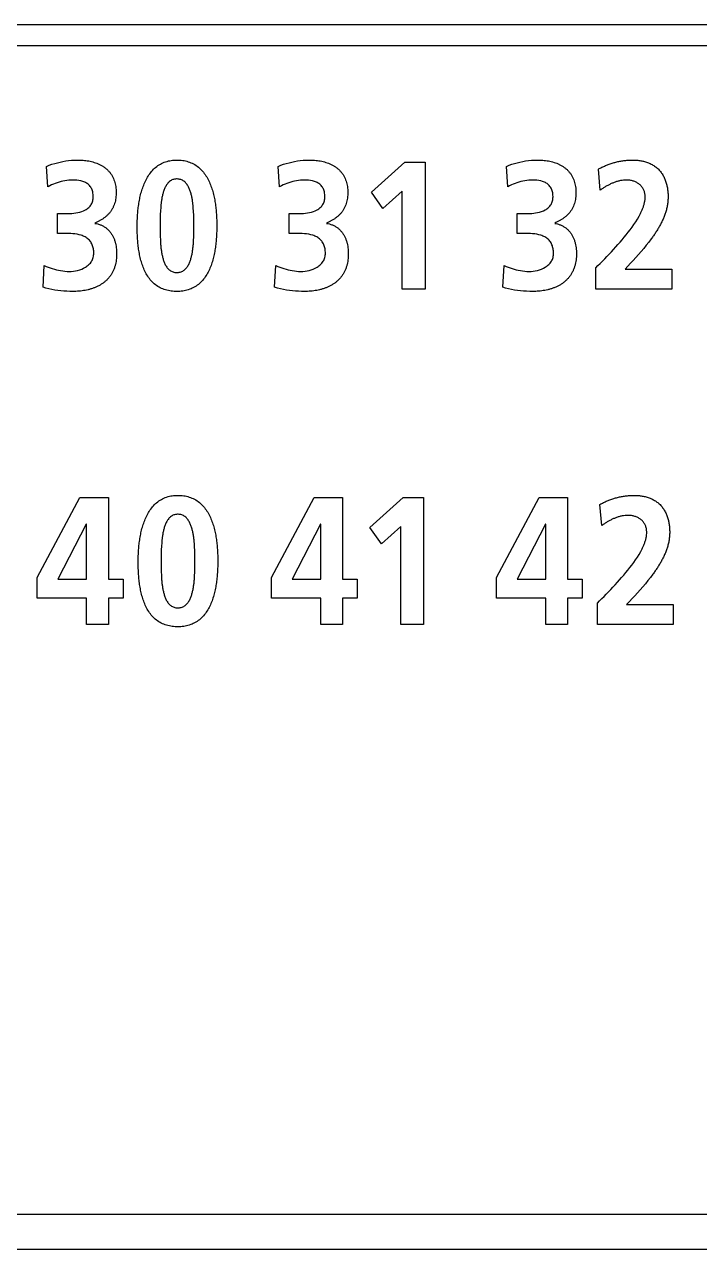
# Model space of a CAD drawing. Extents: x 147 to 432, y 261 to 358.
# Drawn here: x 286.15 to 295.72, y 284.78 to 302.13 of the extents above; entities that cross this region are included whole.
import ezdxf

# ---------------------------------------------------------------- set-up
doc = ezdxf.new("R2010")
doc.units = 0
doc.header["$MEASUREMENT"] = 0
doc.layers.get('0').update_dxf_attribs({"linetype": 'CONTINUOUS'})

msp = doc.modelspace()

# ---------------------------------------------------------------- linework, layer by layer
at = {"color": 7, "linetype": 'Continuous'}
for p, q in [((257.50511, 302.1266), (311.80602, 302.1266)), ((311.80602, 301.82653), (257.50511, 301.82653)), ((291.06551, 299.75327), (291.53886, 300.17616)), ((291.53886, 300.17616), (291.82653, 300.17616)), ((291.82653, 300.17616), (291.82653, 298.37644)), ((286.48077, 299.82803), (286.46217, 300.1169)), ((289.76361, 299.82803), (289.745, 300.1169)), ((292.99683, 299.82803), (292.97822, 300.1169)), ((294.307, 299.77911), (294.2815, 300.07814)), ((291.22812, 299.51866), (291.06551, 299.75327)), ((291.50166, 299.76619), (291.22812, 299.51866)), ((291.50166, 298.37644), (291.50166, 299.76619)), ((286.61548, 299.16536), (286.61548, 299.44907)), ((286.61548, 299.44907), (286.76396, 299.44907)), ((289.89831, 299.16536), (289.89831, 299.44907)), ((289.89831, 299.44907), (290.04679, 299.44907)), ((293.13119, 299.16536), (293.13119, 299.44907)), ((293.13119, 299.44907), (293.27967, 299.44907)), ((286.77326, 299.16536), (286.61548, 299.16536)), ((290.05609, 299.16536), (289.89831, 299.16536)), ((293.28897, 299.16536), (293.13119, 299.16536)), ((286.41118, 298.40486), (286.42979, 298.71165)), ((289.69402, 298.40486), (289.71262, 298.71165)), ((292.92724, 298.40486), (292.94584, 298.71165)), ((294.24464, 298.37644), (294.24464, 298.67806)), ((294.65978, 298.66014), (295.32089, 298.66014)), ((295.32089, 298.66014), (295.32089, 298.37644)), ((291.82653, 298.37644), (291.50166, 298.37644)), ((295.32089, 298.37644), (294.24464, 298.37644)), ((286.32953, 294.29262), (286.93518, 295.42709)), ((286.93518, 295.42709), (287.33895, 295.42709)), ((287.33895, 295.42709), (287.33895, 294.26937)), ((289.6482, 294.29262), (290.25384, 295.42709)), ((290.25384, 295.42709), (290.65761, 295.42709)), ((290.65761, 295.42709), (290.65761, 294.26937)), ((291.04415, 295.00421), (291.5175, 295.42709)), ((291.5175, 295.42709), (291.80517, 295.42709)), ((291.80517, 295.42709), (291.80517, 293.62737)), ((292.83698, 294.29262), (293.44262, 295.42709)), ((293.44262, 295.42709), (293.84639, 295.42709)), ((293.84639, 295.42709), (293.84639, 294.26937)), ((294.33008, 295.03004), (294.30424, 295.32908)), ((287.02338, 295.05071), (286.62202, 294.26937)), ((287.02786, 295.05071), (287.02338, 295.05071)), ((287.02786, 294.26937), (287.02786, 295.05071)), ((290.34204, 295.05071), (289.94068, 294.26937)), ((290.34652, 295.05071), (290.34204, 295.05071)), ((290.34652, 294.26937), (290.34652, 295.05071)), ((291.20641, 294.76959), (291.04415, 295.00421)), ((291.4803, 295.01712), (291.20641, 294.76959)), ((291.4803, 293.62737), (291.4803, 295.01712)), ((293.53082, 295.05071), (293.12946, 294.26937)), ((293.53564, 295.05071), (293.53082, 295.05071)), ((293.53564, 294.26937), (293.53564, 295.05071)), ((286.32953, 294.00117), (286.32953, 294.29262)), ((286.62202, 294.26937), (287.02786, 294.26937)), ((287.33895, 294.26937), (287.54531, 294.26937)), ((287.54531, 294.26937), (287.54531, 294.00117)), ((289.6482, 294.00117), (289.6482, 294.29262)), ((289.94068, 294.26937), (290.34652, 294.26937)), ((290.65761, 294.26937), (290.86397, 294.26937)), ((290.86397, 294.26937), (290.86397, 294.00117)), ((292.83698, 294.00117), (292.83698, 294.29262)), ((293.12946, 294.26937), (293.53564, 294.26937)), ((293.84639, 294.26937), (294.05275, 294.26937)), ((294.05275, 294.26937), (294.05275, 294.00117)), ((287.02786, 294.00117), (286.32953, 294.00117)), ((287.02786, 293.62737), (287.02786, 294.00117)), ((287.54531, 294.00117), (287.33895, 294.00117)), ((287.33895, 294.00117), (287.33895, 293.62737)), ((290.34652, 294.00117), (289.6482, 294.00117)), ((290.34652, 293.62737), (290.34652, 294.00117)), ((290.65761, 294.00117), (290.65761, 293.62737)), ((290.86397, 294.00117), (290.65761, 294.00117)), ((293.53564, 294.00117), (292.83698, 294.00117)), ((293.53564, 293.62737), (293.53564, 294.00117)), ((294.05275, 294.00117), (293.84639, 294.00117)), ((293.84639, 294.00117), (293.84639, 293.62737)), ((294.26738, 293.62737), (294.26738, 293.92899)), ((294.68251, 293.91108), (295.34363, 293.91108)), ((295.34363, 293.91108), (295.34363, 293.62737)), ((287.33895, 293.62737), (287.02786, 293.62737)), ((290.65761, 293.62737), (290.34652, 293.62737)), ((291.80517, 293.62737), (291.4803, 293.62737)), ((293.84639, 293.62737), (293.53564, 293.62737)), ((295.34363, 293.62737), (294.26738, 293.62737)), ((431.90553, 284.77723), (249.95553, 284.77723))]:
    msp.add_line(p, q, dxfattribs=at)
for points in [[(286.46217, 300.1169), (286.499693, 300.13235), (286.537811, 300.146269), (286.576444, 300.158688), (286.615519, 300.169639), (286.654969, 300.179148), (286.694304, 300.187158), (286.734326, 300.193863), (286.774556, 300.199188), (286.815773, 300.203213), (286.856271, 300.205787), (286.896832, 300.207067), (286.937409, 300.206785, -0.012409), (286.978008, 300.20461, -0.013216), (287.01836, 300.200349, -0.013441), (287.058429, 300.193945, -0.014449), (287.098079, 300.185326, -0.015826), (287.137339, 300.174268, -0.017318), (287.175578, 300.160707, -0.019017), (287.212732, 300.144407, -0.020984), (287.248463, 300.125194, -0.022936), (287.282368, 300.102919, -0.024763), (287.313997, 300.077519, -0.0262), (287.342863, 300.049023, -0.026962), (287.368547, 300.017626, -0.02706), (287.39067, 299.983633, -0.026079), (287.40907, 299.94748, -0.024857), (287.423681, 299.909642, -0.022654), (287.43464, 299.870582, -0.020651), (287.442182, 299.830718, -0.018534), (287.446579, 299.790388, -0.016464), (287.448147, 299.749842, -0.016176), (287.44712, 299.709267, -0.018468), (287.443289, 299.668877, -0.020771), (287.436305, 299.628912, -0.023127), (287.425842, 299.589716, -0.025124), (287.411654, 299.551712, -0.02639), (287.393621, 299.515376, -0.026912), (287.371812, 299.481175, -0.026719), (287.346087, 299.449034, -0.024671), (287.317621, 299.420132, -0.022366), (287.286558, 299.394037, -0.019884), (287.253401, 299.370654, -0.017287), (287.218596, 299.349803, -0.014), (287.182552, 299.331163, -0.013787), (287.14671, 299.31505)], [(289.745, 300.1169), (289.782522, 300.13235), (289.820639, 300.146268), (289.85927, 300.158686), (289.898344, 300.169637), (289.937793, 300.179146), (289.977137, 300.187158), (290.017158, 300.193863), (290.057386, 300.199188), (290.098606, 300.203213), (290.139104, 300.205787), (290.179663, 300.207067), (290.220239, 300.206784, -0.012406), (290.260753, 300.20461, -0.013231), (290.301103, 300.200345, -0.013445), (290.34117, 300.193935, -0.014447), (290.380818, 300.185311, -0.015793), (290.420013, 300.174268, -0.017304), (290.458252, 300.160708, -0.018999), (290.495406, 300.144412, -0.020961), (290.53114, 300.125206, -0.022912), (290.565049, 300.10294, -0.024738), (290.596686, 300.077553, -0.026179), (290.625564, 300.049071, -0.026947), (290.651264, 300.017689, -0.027056), (290.673406, 299.983709, -0.026083), (290.691825, 299.947567, -0.02487), (290.706456, 299.909739, -0.022673), (290.717433, 299.870685, -0.020673), (290.72499, 299.830826, -0.018554), (290.729399, 299.790499, -0.016481), (290.730976, 299.749954, -0.016176), (290.729957, 299.70938, -0.018461), (290.726134, 299.668991, -0.020762), (290.71916, 299.629026, -0.023121), (290.708707, 299.589828, -0.025117), (290.694531, 299.551821, -0.026386), (290.67651, 299.515481, -0.026912), (290.654713, 299.481274, -0.026798), (290.628918, 299.449035, -0.024671), (290.600453, 299.420133, -0.022365), (290.569391, 299.394039, -0.019884), (290.536235, 299.370656, -0.017287), (290.501431, 299.349806, -0.013999), (290.465388, 299.331166, -0.01379), (290.42954, 299.31505)], [(292.97822, 300.1169), (293.015742, 300.13235), (293.053858, 300.146268), (293.09249, 300.158686), (293.131563, 300.169637), (293.171012, 300.179145), (293.210358, 300.187157), (293.250379, 300.193862), (293.290607, 300.199187), (293.331832, 300.203213), (293.372329, 300.205787), (293.412888, 300.207067), (293.453464, 300.206784, -0.012408), (293.493983, 300.20461, -0.013231), (293.534333, 300.200345, -0.013445), (293.574399, 300.193935, -0.014447), (293.614047, 300.185311, -0.015793), (293.653241, 300.174267, -0.017305), (293.69148, 300.160707, -0.018999), (293.728633, 300.144412, -0.020962), (293.764366, 300.125205, -0.022912), (293.798275, 300.102939, -0.024739), (293.829912, 300.077551, -0.02618), (293.85879, 300.049068, -0.026947), (293.884488, 300.017686, -0.027056), (293.906629, 299.983705, -0.026082), (293.925048, 299.947564, -0.02487), (293.939678, 299.909735, -0.022672), (293.950654, 299.870681, -0.020673), (293.958211, 299.830822, -0.018553), (293.962619, 299.790495, -0.01648), (293.964196, 299.74995, -0.016176), (293.963177, 299.709377, -0.018461), (293.959354, 299.668987, -0.020762), (293.952379, 299.629023, -0.023121), (293.941927, 299.589825, -0.025117), (293.92775, 299.551818, -0.026386), (293.909729, 299.515478, -0.026912), (293.887932, 299.481271, -0.026795), (293.862139, 299.449034, -0.02467), (293.833675, 299.420133, -0.022365), (293.802614, 299.394038, -0.019883), (293.769458, 299.370655, -0.017287), (293.734655, 299.349804, -0.014), (293.698612, 299.331164, -0.013788), (293.66277, 299.31505)], [(294.2815, 300.07814, -0.014039), (294.331673, 300.104572, -0.013952), (294.38325, 300.128151, -0.013887), (294.436058, 300.148826, -0.013946), (294.489934, 300.166532, -0.014119), (294.544717, 300.18119, -0.014407), (294.600247, 300.192701, -0.014817), (294.656353, 300.200952, -0.015118), (294.712242, 300.205775, -0.016213), (294.768931, 300.207125, -0.018525), (294.825576, 300.204561, -0.021445), (294.881834, 300.197483, -0.024598), (294.937197, 300.185268, -0.027951), (294.990969, 300.16732, -0.031383), (295.042228, 300.143128, -0.034238), (295.089877, 300.112445, -0.03556), (295.132782, 300.075421, -0.03535), (295.169986, 300.032672, -0.033703), (295.200937, 299.985197, -0.030529), (295.225561, 299.93414, -0.027162), (295.244143, 299.88058, -0.023586), (295.25719, 299.825411, -0.019453), (295.265452, 299.769311, -0.018592), (295.269492, 299.712752, -0.019077), (295.269266, 299.656048, -0.019874), (295.264632, 299.599527, -0.020678), (295.255428, 299.543582, -0.018641), (295.241834, 299.488535, -0.016311), (295.224429, 299.434559, -0.014628), (295.203725, 299.381761, -0.013072), (295.180131, 299.33019, -0.01159), (295.154023, 299.279845, -0.010139), (295.125752, 299.230678, -0.008926), (295.095631, 299.182622, -0.007785), (295.064058, 299.135801, -0.006831), (295.03099, 299.089722), (294.996755, 299.044503), (294.961529, 299.00005), (294.925468, 298.956272), (294.888715, 298.913074), (294.851391, 298.870367), (294.813604, 298.828069), (294.77548, 298.786076), (294.73718, 298.744242), (294.698818, 298.702465), (294.65978, 298.66014)], [(286.76396, 299.44907), (286.792422, 299.449475), (286.82085, 299.450994), (286.849204, 299.453589), (286.877421, 299.457377), (286.905416, 299.462542), (286.933077, 299.469265), (286.960255, 299.477734), (286.986733, 299.488179), (287.012218, 299.500851, 0.026844), (287.03631, 299.515997, 0.030839), (287.058498, 299.533811, 0.034435), (287.078168, 299.554367, 0.03745), (287.094706, 299.577559, 0.037526), (287.107575, 299.602927, 0.036418), (287.116547, 299.629927, 0.03396), (287.121625, 299.657912, 0.026507), (287.12328, 299.68626), (287.122181, 299.714705), (287.118367, 299.742908, 0.028592), (287.111616, 299.770555, 0.033631), (287.101478, 299.797138, 0.036821), (287.087713, 299.822032, 0.03802), (287.070373, 299.844581, 0.037436), (287.04982, 299.864247, 0.033931), (287.027161, 299.880449, 0.030536), (287.002078, 299.893884, 0.026418), (286.975626, 299.904382), (286.948273, 299.91225), (286.920356, 299.917812), (286.892111, 299.921357), (286.863698, 299.923125), (286.83523, 299.923409), (286.806818, 299.922462), (286.778422, 299.920412), (286.750128, 299.917256), (286.721978, 299.912994), (286.694415, 299.907728), (286.666675, 299.901319), (286.6392, 299.893859), (286.612025, 299.88537), (286.585472, 299.875989), (286.558988, 299.86554), (286.532896, 299.85415), (286.507217, 299.841856), (286.481975, 299.828686)], [(290.04679, 299.44907), (290.075252, 299.449475), (290.10368, 299.450994), (290.132035, 299.453589), (290.160251, 299.457377), (290.188246, 299.462542), (290.215908, 299.469265), (290.243086, 299.477733), (290.269564, 299.488178), (290.29505, 299.500849, 0.026841), (290.319143, 299.515995, 0.030837), (290.341331, 299.533808, 0.034434), (290.361002, 299.554363, 0.037456), (290.377544, 299.577559, 0.037527), (290.390414, 299.602926, 0.03642), (290.399386, 299.629926, 0.033962), (290.404464, 299.657912, 0.026509), (290.40612, 299.68626), (290.405021, 299.714705), (290.401207, 299.742908, 0.028594), (290.394455, 299.770555, 0.033633), (290.384316, 299.797138, 0.036821), (290.37055, 299.822032, 0.03802), (290.35321, 299.844581, 0.037435), (290.332657, 299.864246, 0.033931), (290.309996, 299.880448, 0.030534), (290.284912, 299.893883, 0.026416), (290.258461, 299.904382), (290.231107, 299.912249), (290.20319, 299.917811), (290.174945, 299.921357), (290.146532, 299.923125), (290.118064, 299.923409), (290.089648, 299.922462), (290.061252, 299.920412), (290.032957, 299.917256), (290.004808, 299.912994), (289.977246, 299.907728), (289.949506, 299.901319), (289.922031, 299.893858), (289.894855, 299.885369), (289.868305, 299.875989), (289.841822, 299.865539), (289.81573, 299.854149), (289.790051, 299.841854), (289.764809, 299.828683)], [(293.27967, 299.44907), (293.308136, 299.449476), (293.336569, 299.450994), (293.364928, 299.453589), (293.393149, 299.457375), (293.421149, 299.462536), (293.448816, 299.469254), (293.476002, 299.477712), (293.50249, 299.488144), (293.527989, 299.500797, 0.02677), (293.552102, 299.51592, 0.030764), (293.574318, 299.533705, 0.034379), (293.594024, 299.554232, 0.037671), (293.610702, 299.577554, 0.037547), (293.623595, 299.602914, 0.036468), (293.632588, 299.629912, 0.034033), (293.637679, 299.657899, 0.026583), (293.63934, 299.68626), (293.638238, 299.714709), (293.634414, 299.742915, 0.028638), (293.627647, 299.770563, 0.033662), (293.617488, 299.797142, 0.036818), (293.603702, 299.82203, 0.037986), (293.586344, 299.844571, 0.03738), (293.565779, 299.86423, 0.033907), (293.543084, 299.880446, 0.030483), (293.517994, 299.893879, 0.026384), (293.491539, 299.904379), (293.464182, 299.91225), (293.436262, 299.917816), (293.408012, 299.921363), (293.379595, 299.923129), (293.351122, 299.923407), (293.322871, 299.922462), (293.29447, 299.920412), (293.266172, 299.917255), (293.238018, 299.912991), (293.210473, 299.907728), (293.182729, 299.901318), (293.15525, 299.893856), (293.12807, 299.885365), (293.101532, 299.875989), (293.075044, 299.865538), (293.048948, 299.854146), (293.023265, 299.84185), (292.998019, 299.828678)], [(294.24464, 298.67806), (294.276175, 298.7111), (294.307883, 298.743974), (294.33977, 298.776675), (294.37168, 298.809353), (294.403458, 298.84216), (294.435046, 298.875149), (294.466424, 298.908339), (294.497566, 298.94175), (294.528435, 298.975413), (294.558992, 299.009359), (294.589197, 299.043618), (294.619007, 299.078222), (294.648378, 299.1132), (294.67726, 299.148582), (294.70559, 299.184407), (294.733293, 299.220719), (294.760291, 299.257556), (294.786473, 299.294977), (294.811703, 299.333046), (294.835836, 299.371822), (294.85866, 299.411385, 0.010684), (294.879898, 299.451815, 0.012622), (294.899237, 299.49317, 0.01618), (294.91616, 299.535552, 0.019786), (294.929996, 299.579055, 0.024913), (294.939956, 299.623685, 0.03201), (294.944786, 299.6691, 0.039206), (294.943113, 299.714696, 0.046041), (294.933736, 299.759333, 0.051994), (294.915817, 299.801256, 0.052557), (294.890117, 299.837699, 0.051221), (294.856693, 299.868711, 0.046161), (294.81788, 299.892665, 0.041672), (294.774644, 299.909805, 0.036752), (294.730123, 299.91982, 0.033814), (294.684626, 299.923428, 0.027188), (294.63989, 299.921506, 0.024058), (294.594704, 299.914964, 0.02191), (294.550313, 299.904278, 0.019425), (294.50695, 299.889967, 0.017117), (294.464746, 299.872528, 0.015045), (294.423747, 299.852414, 0.013215), (294.383947, 299.830018, 0.011596), (294.345307, 299.805672, 0.010799), (294.307, 299.77911)], [(287.14671, 299.30989, -0.029955), (287.188866, 299.301194, -0.03018), (287.229703, 299.287518, -0.033019), (287.268482, 299.268818, -0.033749), (287.304316, 299.245165, -0.033429), (287.336733, 299.216832, -0.032046), (287.365165, 299.184499, -0.030246), (287.389815, 299.148217, -0.026972), (287.409792, 299.110066, -0.024351), (287.425756, 299.070066, -0.021916), (287.437961, 299.028761, -0.019828), (287.446734, 298.98633, -0.018122), (287.452236, 298.943606, -0.016253), (287.45478, 298.900613, -0.014481), (287.454696, 298.857539, -0.015696), (287.452024, 298.814545, -0.017191), (287.446533, 298.771822, -0.018782), (287.437987, 298.729598, -0.020631), (287.426146, 298.68818, -0.022578), (287.410777, 298.647947, -0.023624), (287.391754, 298.609303, -0.024688), (287.369096, 298.572676, -0.024802), (287.342913, 298.53848, -0.024465), (287.313495, 298.507023, -0.023574), (287.281182, 298.478547, -0.022184), (287.246364, 298.453111, -0.020647), (287.209533, 298.430777, -0.018932), (287.17105, 298.411423, -0.017361), (287.131264, 298.394908, -0.015864), (287.090469, 298.38107, -0.014533), (287.048908, 298.369733, -0.013348), (287.00678, 298.360728, -0.012443), (286.964242, 298.3539, -0.011885), (286.921424, 298.349148, -0.011118), (286.87843, 298.346377), (286.83562, 298.34543), (286.792668, 298.346048), (286.748814, 298.34789), (286.70583, 298.350828), (286.662936, 298.354862), (286.62016, 298.360001), (286.577537, 298.366288), (286.535114, 298.373802), (286.492954, 298.382668), (286.451146, 298.393069), (286.41118, 298.40486)], [(290.42954, 299.30989, -0.029955), (290.471696, 299.301194, -0.03018), (290.512533, 299.287519, -0.033019), (290.551312, 299.268819, -0.033749), (290.587146, 299.245165, -0.033429), (290.619563, 299.216832, -0.032045), (290.647995, 299.1845, -0.030246), (290.672645, 299.148217, -0.026972), (290.692622, 299.110066, -0.024351), (290.708586, 299.070066, -0.021916), (290.72079, 299.028761, -0.019828), (290.729564, 298.98633, -0.018122), (290.735066, 298.943607, -0.016253), (290.73761, 298.900614, -0.014481), (290.737526, 298.85754, -0.015696), (290.734854, 298.814546, -0.017191), (290.729363, 298.771823, -0.018781), (290.720817, 298.729599, -0.020631), (290.708976, 298.688182, -0.022577), (290.693608, 298.647949, -0.023623), (290.674585, 298.609305, -0.024688), (290.651927, 298.572678, -0.024802), (290.625744, 298.538482, -0.024465), (290.596326, 298.507025, -0.023574), (290.564015, 298.478549, -0.022186), (290.529194, 298.453111, -0.020646), (290.492363, 298.430777, -0.018931), (290.453881, 298.411423, -0.017361), (290.414095, 298.394908, -0.015864), (290.3733, 298.38107, -0.014533), (290.331739, 298.369733, -0.013348), (290.289611, 298.360729, -0.012443), (290.247074, 298.3539, -0.011884), (290.204256, 298.349148, -0.011118), (290.161262, 298.346377), (290.11845, 298.34543), (290.075498, 298.346048), (290.031644, 298.34789), (289.988661, 298.350828), (289.945766, 298.354862), (289.902991, 298.360001), (289.860368, 298.366288), (289.817946, 298.373802), (289.775785, 298.382669), (289.733978, 298.393071), (289.69402, 298.40486)], [(293.66277, 299.30989, -0.029955), (293.704925, 299.301194, -0.03018), (293.74576, 299.287519, -0.033019), (293.784537, 299.26882, -0.033753), (293.820374, 299.245165, -0.033429), (293.852789, 299.216832, -0.032046), (293.88122, 299.184501, -0.030247), (293.905869, 299.148217, -0.026971), (293.925844, 299.110067, -0.02435), (293.941807, 299.070069, -0.021915), (293.954011, 299.028765, -0.019829), (293.962784, 298.986331, -0.018119), (293.968286, 298.943609, -0.016253), (293.97083, 298.900618, -0.014489), (293.970746, 298.857545, -0.015706), (293.968071, 298.814552, -0.017204), (293.962577, 298.771832, -0.018795), (293.954025, 298.729611, -0.02064), (293.942176, 298.688197, -0.022583), (293.926798, 298.647969, -0.023624), (293.907767, 298.609331, -0.024683), (293.885102, 298.572711, -0.024792), (293.858913, 298.538521, -0.02445), (293.829491, 298.50707, -0.023558), (293.797178, 298.478597, -0.022214), (293.762283, 298.453111, -0.020628), (293.72545, 298.430783, -0.018915), (293.686968, 298.411431, -0.017348), (293.647183, 298.394917, -0.015855), (293.60639, 298.381078, -0.014528), (293.564832, 298.369738, -0.013347), (293.522706, 298.360731, -0.012447), (293.480171, 298.353899, -0.011897), (293.437355, 298.349145, -0.011132), (293.394362, 298.346375), (293.35167, 298.34543), (293.308635, 298.346048), (293.264734, 298.34789), (293.221753, 298.350826), (293.17886, 298.35486), (293.136086, 298.360001), (293.093466, 298.366293), (293.051045, 298.373813), (293.008888, 298.382688), (292.967085, 298.393099), (292.92724, 298.40486)], [(286.42979, 298.71165), (286.457687, 298.699793), (286.485884, 298.688666), (286.514375, 298.678317), (286.543155, 298.668804), (286.572215, 298.66018), (286.601539, 298.652503), (286.631106, 298.645825), (286.660892, 298.640203), (286.691442, 298.635604), (286.721569, 298.632265), (286.751333, 298.630129), (286.781628, 298.629144), (286.811929, 298.629828), (286.842116, 298.632513), (286.872053, 298.637236), (286.901634, 298.643841), (286.930731, 298.65232), (286.959187, 298.662748), (286.986805, 298.675226), (287.01332, 298.689897, 0.024287), (287.038386, 298.70692, 0.027608), (287.061555, 298.726445, 0.031331), (287.082243, 298.748528, 0.034394), (287.099858, 298.773162, 0.036746), (287.113806, 298.80005, 0.038031), (287.123597, 298.828718, 0.035884), (287.128957, 298.858506, 0.026806), (287.130557, 298.888766, 0.022985), (287.12921, 298.919041, 0.021836), (287.125158, 298.949073, 0.02506), (287.118366, 298.978609, 0.030387), (287.108348, 299.007197, 0.033178), (287.094781, 299.034281, 0.035014), (287.077639, 299.059254, 0.035233), (287.057173, 299.081582, 0.032903), (287.03385, 299.100911, 0.029811), (287.008283, 299.117165, 0.025855), (286.981066, 299.130482, 0.022148), (286.952695, 299.141131), (286.923548, 299.149436), (286.893892, 299.155694), (286.863918, 299.160179), (286.833409, 299.1632), (286.803141, 299.164921), (286.77326, 299.16536)], [(289.71262, 298.71165), (289.740517, 298.699793), (289.768714, 298.688667), (289.797205, 298.678318), (289.825986, 298.668805), (289.855046, 298.660181), (289.88437, 298.652504), (289.913937, 298.645826), (289.943723, 298.640203), (289.974274, 298.635604), (290.004401, 298.632265), (290.034164, 298.630129), (290.064459, 298.629144), (290.094759, 298.629828), (290.124947, 298.632513), (290.154884, 298.637236), (290.184465, 298.64384), (290.213562, 298.652319), (290.242018, 298.662747), (290.269636, 298.675225), (290.296151, 298.689896, 0.024288), (290.321218, 298.706918, 0.027609), (290.344386, 298.726444, 0.031333), (290.365075, 298.748528, 0.034395), (290.382689, 298.773162, 0.036746), (290.396637, 298.800051, 0.03803), (290.406428, 298.828719, 0.035883), (290.411787, 298.858507, 0.026804), (290.413387, 298.888767, 0.022983), (290.41204, 298.919043, 0.021835), (290.407988, 298.949074, 0.025059), (290.401197, 298.978611, 0.030387), (290.391179, 299.007199, 0.033178), (290.377612, 299.034283, 0.035014), (290.36047, 299.059256, 0.035234), (290.340004, 299.081584, 0.032904), (290.31668, 299.100913, 0.029812), (290.291114, 299.117167, 0.025856), (290.263896, 299.130484, 0.022148), (290.235526, 299.141133), (290.206378, 299.149437), (290.176722, 299.155695), (290.146748, 299.160179), (290.116241, 299.1632), (290.085973, 299.164921), (290.05609, 299.16536)], [(292.94584, 298.71165), (292.973733, 298.699795), (293.001926, 298.688671), (293.030413, 298.678323), (293.05919, 298.668811), (293.088245, 298.660188), (293.117564, 298.652511), (293.147127, 298.645833), (293.176908, 298.64021), (293.207496, 298.635604), (293.237618, 298.632265), (293.267386, 298.630129), (293.297677, 298.629144), (293.327973, 298.629828), (293.358156, 298.632513), (293.388088, 298.637239), (293.417663, 298.643848), (293.446753, 298.652336), (293.4752, 298.662776), (293.502806, 298.67527), (293.529305, 298.689961, 0.02434), (293.55435, 298.707008, 0.02766), (293.57749, 298.726559, 0.031178), (293.598029, 298.748528, 0.034397), (293.615622, 298.773172, 0.036725), (293.62955, 298.800066, 0.037989), (293.639323, 298.828735, 0.035823), (293.644671, 298.858521, 0.02675), (293.646267, 298.888776, 0.022937), (293.644922, 298.919048, 0.021794), (293.640879, 298.949076, 0.025025), (293.6341, 298.978611, 0.030361), (293.624099, 299.0072, 0.033175), (293.61055, 299.034288, 0.035032), (293.593424, 299.059267, 0.035272), (293.572971, 299.081601, 0.032946), (293.549656, 299.100934, 0.029851), (293.524095, 299.117188, 0.025884), (293.496881, 299.130503, 0.022164), (293.468514, 299.141147), (293.439369, 299.149446), (293.409717, 299.155698), (293.379747, 299.160178), (293.349204, 299.1632), (293.31894, 299.16492), (293.28897, 299.16536)], [(294.30424, 295.32908, -0.014038), (294.354413, 295.355512, -0.013952), (294.40599, 295.379091, -0.013887), (294.458798, 295.399767, -0.013947), (294.512674, 295.417473, -0.01412), (294.567458, 295.432131, -0.014408), (294.622988, 295.443642, -0.014817), (294.679094, 295.451892, -0.015116), (294.734979, 295.456715, -0.016212), (294.791668, 295.458065, -0.018525), (294.848314, 295.455501, -0.021445), (294.904572, 295.448424, -0.024598), (294.959935, 295.436209, -0.027951), (295.013708, 295.418261, -0.031383), (295.064967, 295.394068, -0.034239), (295.112615, 295.363385, -0.03556), (295.155521, 295.326361, -0.03535), (295.192725, 295.283612, -0.033703), (295.223675, 295.236137, -0.030529), (295.2483, 295.18508, -0.027161), (295.266882, 295.13152, -0.023585), (295.279929, 295.07635, -0.019452), (295.288192, 295.02025, -0.018591), (295.292232, 294.963691, -0.019077), (295.292006, 294.906987, -0.019874), (295.287373, 294.850466, -0.020679), (295.278169, 294.79452, -0.018642), (295.264575, 294.739474, -0.016312), (295.24717, 294.685497, -0.014629), (295.226466, 294.632699, -0.013072), (295.202871, 294.581128, -0.01159), (295.176763, 294.530783, -0.010139), (295.148491, 294.481616, -0.008926), (295.11837, 294.43356, -0.007785), (295.086796, 294.38674, -0.006831), (295.053728, 294.340661), (295.019492, 294.295442), (294.984266, 294.250989), (294.948205, 294.207212), (294.911451, 294.164013), (294.874127, 294.121307), (294.836339, 294.07901), (294.798214, 294.037017), (294.759913, 293.995184), (294.721551, 293.953407), (294.68251, 293.91108)], [(294.26738, 293.92899), (294.29891, 293.962026), (294.330613, 293.994897), (294.362494, 294.027593), (294.3944, 294.060267), (294.426172, 294.093069), (294.457756, 294.126054), (294.48913, 294.159238), (294.520267, 294.192645), (294.551132, 294.226303), (294.581685, 294.260244), (294.611887, 294.294498), (294.641693, 294.329096), (294.67106, 294.364068), (294.69994, 294.399444), (294.728266, 294.435264), (294.755967, 294.471569), (294.782964, 294.508399), (294.809145, 294.545813), (294.834373, 294.583874), (294.858507, 294.622643), (294.881332, 294.662197, 0.010677), (294.902572, 294.702619, 0.01261), (294.921916, 294.743965, 0.016165), (294.938846, 294.786337, 0.019771), (294.952692, 294.829829, 0.024886), (294.962668, 294.87445, 0.031979), (294.967519, 294.919856, 0.039176), (294.965874, 294.965447, 0.046007), (294.956532, 295.010084, 0.051972), (294.938652, 295.052017, 0.052788), (294.912857, 295.088629, 0.051214), (294.879439, 295.119637, 0.046156), (294.840632, 295.143589, 0.041681), (294.797387, 295.160734, 0.036747), (294.752872, 295.170749, 0.033811), (294.707383, 295.174358, 0.027197), (294.662627, 295.172437, 0.024056), (294.617448, 295.165896, 0.021923), (294.573063, 295.155211, 0.019454), (294.529708, 295.140899, 0.017163), (294.487514, 295.123452, 0.015108), (294.44653, 295.103323, 0.013296), (294.406752, 295.080901, 0.011697), (294.368145, 295.056516, 0.010871), (294.33008, 295.03004)]]:
    msp.add_lwpolyline(points, format="xyb", dxfattribs=at)
for points in [[(287.74616, 299.27113, -0.009524), (287.747474, 299.352681, -0.009091), (287.751819, 299.434134, -0.010237), (287.759278, 299.515359, -0.011819), (287.770307, 299.596173, -0.013605), (287.785427, 299.67632, -0.016026), (287.805237, 299.755435, -0.019099), (287.830541, 299.832962, -0.023506), (287.862475, 299.908386, -0.028713), (287.901874, 299.979758, -0.035074), (287.950017, 300.045528, -0.041998), (288.007645, 300.103118, -0.046423), (288.074527, 300.149617, -0.047532), (288.148993, 300.182633, -0.044578), (288.228223, 300.201437, -0.036621), (288.309502, 300.207162, -0.035797), (288.390846, 300.201466, -0.041717), (288.470269, 300.183295, -0.045931), (288.545304, 300.151565, -0.046845), (288.613058, 300.106357, -0.043368), (288.671607, 300.049706, -0.03663), (288.720405, 299.984424, -0.030179), (288.760082, 299.913208, -0.024363), (288.791815, 299.838094, -0.019789), (288.81681, 299.760465, -0.016378), (288.836156, 299.681235, -0.013583), (288.850743, 299.600987, -0.011573), (288.861278, 299.520104, -0.009957), (288.868337, 299.438843, -0.00856), (288.872351, 299.358094, -0.00781), (288.873737, 299.276537, -0.007829), (288.872619, 299.194975, -0.008902), (288.868775, 299.113499, -0.010172), (288.86183, 299.032229, -0.011696), (288.851353, 298.951341, -0.013743), (288.836779, 298.871093, -0.016498), (288.817405, 298.791873, -0.019863), (288.792347, 298.714268, -0.024458), (288.760531, 298.639196, -0.030185), (288.720762, 298.568035, -0.036613), (288.67188, 298.50282, -0.043291), (288.613275, 298.446234, -0.046583), (288.545491, 298.401061, -0.045975), (288.470464, 298.369324, -0.042001), (288.391062, 298.35122, -0.034487), (288.309785, 298.345436, -0.033648), (288.228372, 298.350375, -0.040327), (288.148659, 298.367236, -0.045074), (288.072978, 298.397416, -0.047749), (288.00429, 298.44118, -0.044799), (287.944794, 298.496832, -0.038375), (287.89536, 298.561618, -0.031749), (287.855449, 298.6327, -0.025434), (287.823879, 298.70788, -0.020622), (287.799345, 298.785652, -0.016772), (287.780651, 298.865038, -0.013704), (287.766806, 298.945482, -0.011586), (287.757046, 299.026462, -0.009553), (287.750718, 299.107782, -0.007631), (287.747176, 299.189276, -0.008054)], [(288.54887, 299.27113), (288.548825, 299.3225), (288.548271, 299.373868), (288.547085, 299.425225), (288.544942, 299.47655), (288.541591, 299.52781, 0.008028), (288.536769, 299.578951, 0.009912), (288.530119, 299.629886, 0.012762), (288.521174, 299.680464, 0.01648), (288.509323, 299.730439, 0.022187), (288.493653, 299.779339, 0.031522), (288.472915, 299.826287, 0.044874), (288.445372, 299.869573, 0.065637), (288.409058, 299.905718, 0.079764), (288.364018, 299.929948, 0.075085), (288.313693, 299.938877, 0.073429), (288.262725, 299.933104, 0.08508), (288.216377, 299.911629, 0.069198), (288.178593, 299.877048, 0.04859), (288.149943, 299.834504, 0.033275), (288.128439, 299.787889, 0.023027), (288.112251, 299.739151, 0.017192), (288.100022, 299.689267, 0.013059), (288.090786, 299.638738, 0.010152), (288.083902, 299.587833, 0.008212), (288.078882, 299.53671), (288.075369, 299.48546), (288.073074, 299.434142), (288.071747, 299.382788), (288.07116, 299.331421), (288.071033, 299.28005), (288.071056, 299.228679), (288.071399, 299.177309), (288.072391, 299.125948), (288.074296, 299.074614), (288.077376, 299.023337, 0.008007), (288.081921, 298.97217, 0.009908), (288.088293, 298.921201, 0.012825), (288.096966, 298.870575, 0.016607), (288.108569, 298.820542, 0.022497), (288.124039, 298.771579, 0.032124), (288.144665, 298.724581, 0.046009), (288.172248, 298.681329, 0.067168), (288.208798, 298.645421, 0.081897), (288.254142, 298.621812, 0.073794), (288.304612, 298.613661, 0.070966), (288.355542, 298.619799, 0.080745), (288.402064, 298.64098, 0.068813), (288.440399, 298.674943, 0.049379), (288.469683, 298.71705, 0.034382), (288.491689, 298.763429, 0.023945), (288.508209, 298.812053, 0.017851), (288.52062, 298.861891, 0.013592), (288.529921, 298.912408, 0.010527), (288.536779, 298.963316, 0.008459), (288.541707, 299.014448), (288.545089, 299.065706), (288.547215, 299.117033), (288.548352, 299.16839), (288.548855, 299.219759)], [(287.76028, 294.52206, -0.009524), (287.761594, 294.603612, -0.009091), (287.765939, 294.685067, -0.010237), (287.773398, 294.766295, -0.011819), (287.784428, 294.84711, -0.013605), (287.799549, 294.927259, -0.016026), (287.819359, 295.006376, -0.019099), (287.844664, 295.083904, -0.023504), (287.876595, 295.159321, -0.028713), (287.915994, 295.230695, -0.035074), (287.964138, 295.296466, -0.041999), (288.021768, 295.354058, -0.046424), (288.08865, 295.400558, -0.047533), (288.163119, 295.433574, -0.04458), (288.24235, 295.452378, -0.036621), (288.323631, 295.458102, -0.035798), (288.404977, 295.452405, -0.041718), (288.484402, 295.434231, -0.045933), (288.559437, 295.402499, -0.046846), (288.627191, 295.357287, -0.043369), (288.68574, 295.300633, -0.03663), (288.734537, 295.235348, -0.030178), (288.774213, 295.16413, -0.024363), (288.805944, 295.089013, -0.019788), (288.830937, 295.011382, -0.016377), (288.850282, 294.932149, -0.013582), (288.864868, 294.851899, -0.011572), (288.875401, 294.771015, -0.009957), (288.882459, 294.689751, -0.00856), (288.886471, 294.609023, -0.007802), (288.887856, 294.527465, -0.007814), (288.886743, 294.445901, -0.008883), (288.882908, 294.364422, -0.010159), (288.875978, 294.28315, -0.011689), (288.865519, 294.202257, -0.01374), (288.850964, 294.122004, -0.016501), (288.831608, 294.042777, -0.019873), (288.806567, 293.965165, -0.024476), (288.774762, 293.890087, -0.030212), (288.734997, 293.818922, -0.036645), (288.68611, 293.753708, -0.04332), (288.627493, 293.697131, -0.046594), (288.559696, 293.651975, -0.045957), (288.48466, 293.620256, -0.041959), (288.405254, 293.602162, -0.034461), (288.323975, 293.596376, -0.033628), (288.24256, 293.601307, -0.040326), (288.162842, 293.618156, -0.045073), (288.087156, 293.648327, -0.047751), (288.018459, 293.692082, -0.044803), (287.958954, 293.747727, -0.038381), (287.909512, 293.812508, -0.031755), (287.869593, 293.883588, -0.025438), (287.838018, 293.958768, -0.020626), (287.813479, 294.03654, -0.016775), (287.79478, 294.115927, -0.013713), (287.780926, 294.196419, -0.011586), (287.771165, 294.277401, -0.009553), (287.764838, 294.358723, -0.007631), (287.761295, 294.440219, -0.008053)], [(288.56333, 294.52206), (288.563285, 294.573433), (288.56273, 294.624805), (288.561542, 294.676165), (288.559396, 294.727492), (288.55604, 294.778755, 0.00804), (288.55121, 294.829899, 0.009927), (288.54455, 294.880835, 0.01278), (288.535592, 294.931414, 0.016501), (288.523723, 294.981388, 0.022212), (288.508031, 295.030284, 0.031546), (288.487268, 295.077225, 0.044881), (288.459697, 295.120497, 0.065591), (288.423362, 295.156625, 0.079574), (288.378316, 295.180855, 0.074975), (288.327994, 295.189813, 0.073325), (288.277017, 295.184088, 0.085141), (288.230642, 295.162664, 0.06925), (288.192825, 295.128114, 0.04866), (288.164149, 295.085586, 0.033312), (288.142624, 295.038975, 0.023048), (288.126423, 294.990239, 0.017209), (288.114183, 294.940355, 0.013068), (288.104939, 294.889824, 0.01016), (288.098049, 294.838916, 0.008217), (288.093024, 294.787791), (288.089507, 294.736538), (288.087208, 294.685216), (288.08588, 294.63386), (288.085291, 294.582489), (288.085163, 294.531115), (288.085189, 294.479741), (288.085541, 294.428369), (288.086547, 294.377005), (288.088467, 294.325668), (288.091564, 294.274389, 0.008003), (288.096125, 294.22322, 0.009898), (288.102512, 294.172249, 0.012807), (288.111196, 294.121622, 0.016576), (288.122807, 294.071588, 0.022455), (288.138276, 294.022621, 0.032059), (288.158893, 293.975616, 0.045925), (288.186455, 293.932346, 0.067112), (288.222977, 293.896406, 0.082004), (288.268307, 293.872762, 0.073923), (288.318777, 293.864601, 0.071022), (288.369709, 293.870749, 0.080655), (288.416231, 293.891938, 0.06874), (288.454576, 293.925896, 0.049333), (288.483881, 293.967992, 0.034361), (288.505915, 294.014361, 0.023941), (288.522466, 294.062977, 0.017853), (288.534909, 294.112811, 0.013598), (288.544241, 294.163326, 0.010536), (288.551129, 294.214233, 0.00847), (288.556084, 294.265365), (288.559492, 294.316625), (288.56164, 294.367954), (288.562795, 294.419314), (288.563309, 294.470686)]]:
    msp.add_lwpolyline(points, format="xyb", close=True, dxfattribs=at)
msp.add_lwpolyline([(249.95553, 285.27723), (313.85553, 285.27723)], dxfattribs=at)

doc.saveas('drawing.dxf')
